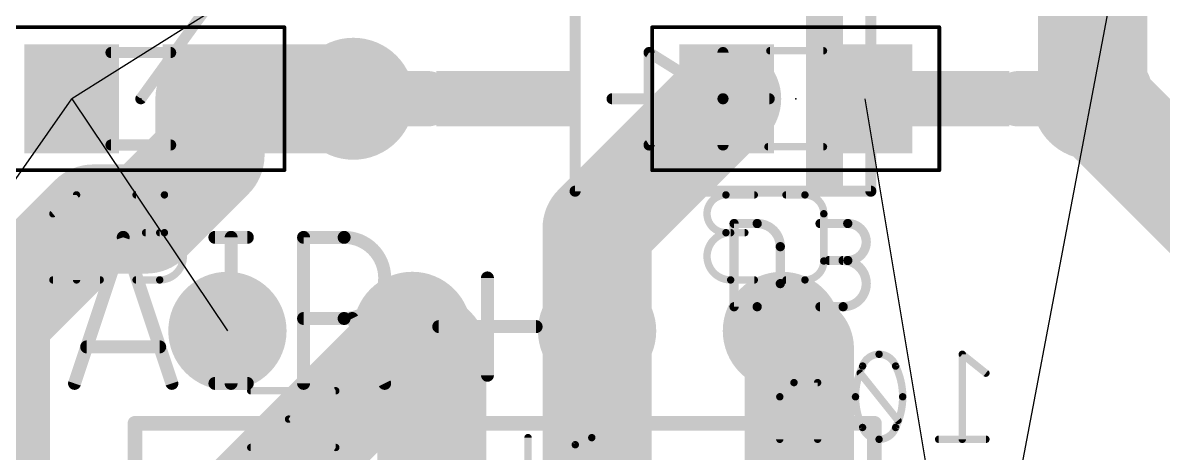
# Model space of a CAD drawing. Extents: x -93 to 210, y -228 to 208.
# Drawn here: x 39.38 to 55.05, y -122.87 to -116.96 of the extents above; entities that cross this region are included whole.
import ezdxf

# ---------------------------------------------------------------- set-up
doc = ezdxf.new("R2010")
doc.units = 0
for name, color, linetype in [('1', 12, 'CONTINUOUS'), ('121', 253, 'CONTINUOUS'), ('16', 132, 'CONTINUOUS'), ('17', 110, 'CONTINUOUS'), ('19', 53, 'CONTINUOUS'), ('21', 253, 'CONTINUOUS'), ('23', 53, 'CONTINUOUS'), ('24', 53, 'CONTINUOUS'), ('25', 253, 'CONTINUOUS'), ('26', 253, 'CONTINUOUS'), ('28', 253, 'CONTINUOUS'), ('39', 12, 'CONTINUOUS'), ('40', 132, 'CONTINUOUS'), ('51', 253, 'CONTINUOUS'), ('52', 253, 'CONTINUOUS')]:
    doc.layers.add(name, color=color, linetype=linetype)

# ---------------------------------------------------------------- blocks, each defined once
blk = doc.blocks.new('RECT')
blk.add_solid([(-0.5, -0.5), (0.5, -0.5), (-0.5, 0.5), (0.5, 0.5)])
blk = doc.blocks.new('ROUNDP')
at = {"const_width": 0.5}
blk.add_lwpolyline([(0, -0.25, 1), (0, 0.25, 1), (0, -0.25)], format="xyb", dxfattribs=at)

msp = doc.modelspace()

# ---------------------------------------------------------------- linework, layer by layer
at = {"layer": '1', "const_width": 1.5}
for points in [[(43.92, -118), (41.95, -118)], [(41.95, -118.7762), (41.95, -118)], [(41.0738, -119.6524), (41.95, -118.7762)], [(39, -121), (40.3476, -119.6524)], [(40.3476, -119.6524), (41.0738, -119.6524)], [(39, -130), (39, -121)], [(44.73, -121.32), (44.73, -121.19)], [(42, -124.05), (44.73, -121.32)]]:
    msp.add_lwpolyline(points, dxfattribs=at)
at = {"layer": '1', "const_width": 0.75}
for points in [[(41.95, -117.625, 1), (41.95, -118.375)], [(42.325, -118, 1), (41.575, -118)], [(43.92, -118.375, 1), (43.92, -117.625)], [(42.2152, -119.0414, 1), (41.6848, -118.511)], [(41.575, -118.7762, 1), (42.325, -118.7762)], [(40.3476, -119.2774, 1), (40.3476, -120.0274)], [(40.6128, -119.9176, 1), (40.0824, -119.3872)], [(41.0738, -120.0274, 1), (41.0738, -119.2774)], [(40.8086, -119.3872, 1), (41.339, -119.9176)], [(39.375, -121, 1), (38.625, -121)], [(38.7348, -120.7348, 1), (39.2652, -121.2652)], [(45.105, -121.19, 1), (44.355, -121.19)], [(44.9952, -121.5852, 1), (44.4648, -121.0548)], [(44.355, -121.32, 1), (45.105, -121.32)]]:
    msp.add_lwpolyline(points, format="xyb", dxfattribs=at)
at = {"layer": '121'}
for points, const_width in [([(130, 5), (41, -118)], 0.1524), ([(40.0889, -121.9111), (40.7578, -119.9045)], 0.1778), ([(40.7578, -119.9045), (41.4266, -121.9111)], 0.1778), ([(42.0179, -119.9045), (42.4638, -119.9045)], 0.1778), ([(42.2408, -119.9045), (42.2408, -121.9111)], 0.1778), ([(43.2364, -121.9111), (43.2364, -119.9045)], 0.1778), ([(43.2364, -119.9045), (43.7938, -119.9045)], 0.1778), ([(45.7631, -121.7996), (45.7631, -120.4619)], 0.1778), ([(43.7938, -121.0193), (43.2364, -121.0193)], 0.1778), ([(44.3512, -121.9111), (43.9053, -121.0193)], 0.1778), ([(45.0942, -121.1308), (46.432, -121.1308)], 0.1778), ([(41.2594, -121.4095), (40.2561, -121.4095)], 0.1778), ([(42.0179, -121.9111), (42.4638, -121.9111)], 0.1778)]:
    msp.add_lwpolyline(points, dxfattribs=dict(at, const_width=const_width))
for points, const_width in [([(40.9691, -117.9777, 1), (41.0309, -118.0223)], 0.0762), ([(40.7999, -119.8904, 1), (40.7156, -119.9186)], 0.0889), ([(40.7999, -119.9186, 1), (40.7156, -119.8904)], 0.0889), ([(42.0179, -119.8601, 1), (42.0179, -119.9489)], 0.0889), ([(42.2853, -119.9045, 1), (42.1964, -119.9045)], 0.0889), ([(42.4638, -119.9489, 1), (42.4638, -119.8601)], 0.0889), ([(43.2809, -119.9045, 1), (43.192, -119.9045)], 0.0889), ([(43.2364, -119.8601, 1), (43.2364, -119.9489)], 0.0889), ([(43.7938, -121.0193, 1), (43.7938, -119.9045)], 0.1778), ([(43.7938, -119.8601, 1), (43.7938, -119.9489)], 0.0889), ([(43.7938, -119.9489, 1), (43.7938, -119.8601)], 0.0889), ([(45.8076, -120.4619, 1), (45.7187, -120.4619)], 0.0889), ([(43.2364, -120.9748, 1), (43.2364, -121.0637)], 0.0889), ([(43.7938, -120.9748, 1), (43.7938, -121.0637)], 0.0889), ([(43.7938, -121.0637, 1), (43.7938, -120.9748)], 0.0889), ([(43.945, -120.9994, 1), (43.8655, -121.0392)], 0.0889), ([(45.0942, -121.0863, 1), (45.0942, -121.1752)], 0.0889), ([(46.432, -121.1752, 1), (46.432, -121.0863)], 0.0889), ([(40.2561, -121.365, 1), (40.2561, -121.4539)], 0.0889), ([(41.2594, -121.4539, 1), (41.2594, -121.365)], 0.0889), ([(45.7187, -121.7996, 1), (45.8076, -121.7996)], 0.0889), ([(40.0467, -121.897, 1), (40.1311, -121.9252)], 0.0889), ([(41.3845, -121.9252, 1), (41.4688, -121.897)], 0.0889), ([(42.0179, -121.8667, 1), (42.0179, -121.9556)], 0.0889), ([(42.1964, -121.9111, 1), (42.2853, -121.9111)], 0.0889), ([(42.4638, -121.9556, 1), (42.4638, -121.8667)], 0.0889), ([(43.192, -121.9111, 1), (43.2809, -121.9111)], 0.0889), ([(44.3114, -121.931, 1), (44.3909, -121.8912)], 0.0889)]:
    msp.add_lwpolyline(points, format="xyb", dxfattribs=dict(at, const_width=const_width))
at = {"layer": '16', "const_width": 1.5}
for points in [[(54.08, -118), (54.08, -114)], [(47.27, -119.78), (49.05, -118)], [(54.08, -118), (58, -121.92)], [(47.27, -121.19), (47.27, -119.78)], [(44.73, -121.19), (45, -121.46)], [(47.27, -121.19), (47.27, -124.73)], [(49.81, -121.19), (50.05, -121.43)], [(45, -121.46), (45, -124.05)], [(50.05, -121.43), (50.05, -124)]]:
    msp.add_lwpolyline(points, dxfattribs=at)
at = {"layer": '16', "const_width": 0.75}
for points in [[(49.3152, -118.2652, 1), (48.7848, -117.7348)], [(54.3452, -117.7348, 1), (53.8148, -118.2652)], [(53.705, -118, 1), (54.455, -118)], [(47.645, -119.78, 1), (46.895, -119.78)], [(47.0048, -119.5148, 1), (47.5352, -120.0452)], [(44.9952, -120.9248, 1), (44.4648, -121.4552)], [(47.645, -121.19, 1), (46.895, -121.19)], [(50.0752, -120.9248, 1), (49.5448, -121.4552)], [(45.375, -121.46, 1), (44.625, -121.46)], [(44.7348, -121.7252, 1), (45.2652, -121.1948)], [(46.895, -121.19, 1), (47.645, -121.19)], [(50.425, -121.43, 1), (49.675, -121.43)], [(49.7848, -121.6952, 1), (50.3152, -121.1648)]]:
    msp.add_lwpolyline(points, format="xyb", dxfattribs=at)
at = {"layer": '19'}
for p, q in [((70.7, -30.25), (48, -149.95)), ((56.27, -107.81), (40.05, -118)), ((37.95, -121), (40.05, -118)), ((40.05, -118), (42.19, -121.19)), ((50.95, -118), (51.95, -124))]:
    msp.add_line(p, q, dxfattribs=at)
at = {"layer": '21'}
for points, const_width in [([(46.968, -116.73), (46.968, -119.27)], 0.1524), ([(51.032, -119.27), (51.032, -116.73)], 0.1524), ([(47.984, -118.635), (47.984, -117.365)], 0.1524), ([(47.984, -117.365), (49, -118)], 0.1524), ([(49, -118), (49, -117.365)], 0.1524), ([(49, -118), (47.476, -118)], 0.1524), ([(49, -118), (47.984, -118.635)], 0.1524), ([(49.635, -118), (49, -118)], 0.1524), ([(49, -118.635), (49, -118)], 0.1524), ([(51.032, -119.27), (46.968, -119.27)], 0.1524), ([(51.08, -122.46), (40.92, -122.46)], 0.2032), ([(40.92, -122.46), (40.92, -123.984)], 0.2032), ([(51.08, -122.46), (51.08, -127.54)], 0.2032)]:
    msp.add_lwpolyline(points, dxfattribs=dict(at, const_width=const_width))
for points, const_width in [([(48.0221, -117.365, 1), (47.9459, -117.365)], 0.0762), ([(48.0042, -117.3327, 1), (47.9638, -117.3973)], 0.0762), ([(49.0381, -117.365, 1), (48.9619, -117.365)], 0.0762), ([(47.476, -117.9619, 1), (47.476, -118.0381)], 0.0762), ([(49, -117.9619, 1), (49, -118.0381)], 0.0762), ([(49.0381, -118, 1), (48.9619, -118)], 0.0762), ([(48.9619, -118, 1), (49.0381, -118)], 0.0762), ([(49.0202, -118.0323, 1), (48.9798, -117.9677)], 0.0762), ([(48.9798, -118.0323, 1), (49.0202, -117.9677)], 0.0762), ([(49, -118.0381, 1), (49, -117.9619)], 0.0762), ([(49.635, -118.0381, 1), (49.635, -117.9619)], 0.0762), ([(47.9638, -118.6027, 1), (48.0042, -118.6673)], 0.0762), ([(47.9459, -118.635, 1), (48.0221, -118.635)], 0.0762), ([(48.9619, -118.635, 1), (49.0381, -118.635)], 0.0762), ([(46.968, -119.2319, 1), (46.968, -119.3081)], 0.0762), ([(46.9299, -119.27, 1), (47.0061, -119.27)], 0.0762), ([(50.9939, -119.27, 1), (51.0701, -119.27)], 0.0762), ([(51.032, -119.3081, 1), (51.032, -119.2319)], 0.0762), ([(40.92, -122.4092, 1), (40.92, -122.5108)], 0.1016), ([(40.9708, -122.46, 1), (40.8692, -122.46)], 0.1016), ([(51.1308, -122.46, 1), (51.0292, -122.46)], 0.1016), ([(51.08, -122.5108, 1), (51.08, -122.4092)], 0.1016)]:
    msp.add_lwpolyline(points, format="xyb", dxfattribs=dict(at, const_width=const_width))
at = {"layer": '23'}
for p in [(41, -118), (49, -118)]:
    msp.add_point(p, dxfattribs=at)
at = {"layer": '24'}
msp.add_point((50, -118), dxfattribs=at)
at = {"layer": '25'}
for points, const_width in [([(39.7921, -119.5804), (40.1166, -119.3208)], 0.1016), ([(40.1166, -119.3208), (40.1166, -120.4892)], 0.1016), ([(40.9351, -119.3208), (41.3246, -119.3208)], 0.1016), ([(49.1524, -120.8575), (49.1524, -119.7145)], 0.127), ([(49.1524, -119.7145), (49.4699, -119.7145)], 0.127), ([(50.3335, -119.7145), (50.7145, -119.7145)], 0.127), ([(41.3246, -119.8401), (41.0649, -119.8401)], 0.1016), ([(49.7874, -120.032), (49.7874, -120.54)], 0.127), ([(50.7145, -120.2225), (50.4605, -120.2225)], 0.127), ([(39.7921, -120.4892), (40.4412, -120.4892)], 0.1016), ([(40.9351, -120.4892), (41.2596, -120.4892)], 0.1016), ([(49.4699, -120.8575), (49.1524, -120.8575)], 0.127), ([(50.3335, -120.8575), (50.651, -120.8575)], 0.127)]:
    msp.add_lwpolyline(points, dxfattribs=dict(at, const_width=const_width))
for points, const_width in [([(40.142, -119.3208, 1), (40.0912, -119.3208)], 0.0508), ([(40.1325, -119.3406, 1), (40.1008, -119.301)], 0.0508), ([(40.9351, -119.2954, 1), (40.9351, -119.3462)], 0.0508), ([(41.3246, -119.8401, 1), (41.3246, -119.3208)], 0.1016), ([(41.3246, -119.2954, 1), (41.3246, -119.3462)], 0.0508), ([(41.3246, -119.3462, 1), (41.3246, -119.2954)], 0.0508), ([(39.7762, -119.5606, 1), (39.808, -119.6003)], 0.0508), ([(49.1524, -119.6827, 1), (49.1524, -119.7463)], 0.0635), ([(49.1842, -119.7145, 1), (49.1206, -119.7145)], 0.0635), ([(49.4699, -119.6827, 1), (49.4699, -119.7463)], 0.0635), ([(49.7874, -120.032, 0.4142), (49.4699, -119.7145)], 0.127), ([(49.4699, -119.7463, 1), (49.4699, -119.6827)], 0.0635), ([(50.3335, -119.6827, 1), (50.3335, -119.7463)], 0.0635), ([(50.7145, -119.6827, 1), (50.7145, -119.7463)], 0.0635), ([(50.7145, -120.2225, 1), (50.7145, -119.7145)], 0.127), ([(50.7145, -119.7463, 1), (50.7145, -119.6827)], 0.0635), ([(41.0649, -119.8147, 1), (41.0649, -119.8655)], 0.0508), ([(41.2596, -120.4892, 1), (41.2596, -119.8401)], 0.1016), ([(41.2596, -119.8147, 1), (41.2596, -119.8655)], 0.0508), ([(41.3246, -119.8147, 1), (41.3246, -119.8655)], 0.0508), ([(41.3246, -119.8655, 1), (41.3246, -119.8147)], 0.0508), ([(49.8192, -120.032, 1), (49.7557, -120.032)], 0.0635), ([(49.7557, -120.032, 1), (49.8192, -120.032)], 0.0635), ([(50.4605, -120.1908, 1), (50.4605, -120.2543)], 0.0635), ([(50.651, -120.8575, 1), (50.651, -120.2225)], 0.127), ([(50.651, -120.1908, 1), (50.651, -120.2543)], 0.0635), ([(50.7145, -120.1908, 1), (50.7145, -120.2543)], 0.0635), ([(50.7145, -120.2543, 1), (50.7145, -120.1908)], 0.0635), ([(39.7921, -120.4638, 1), (39.7921, -120.5146)], 0.0508), ([(40.0912, -120.4892, 1), (40.142, -120.4892)], 0.0508), ([(40.4412, -120.5146, 1), (40.4412, -120.4638)], 0.0508), ([(40.9351, -120.4638, 1), (40.9351, -120.5146)], 0.0508), ([(41.2596, -120.4638, 1), (41.2596, -120.5146)], 0.0508), ([(41.2596, -120.5146, 1), (41.2596, -120.4638)], 0.0508), ([(49.4699, -120.8575, 0.4142), (49.7874, -120.54)], 0.127), ([(49.8192, -120.54, 1), (49.7557, -120.54)], 0.0635), ([(49.7557, -120.54, 1), (49.8192, -120.54)], 0.0635), ([(49.1524, -120.8257, 1), (49.1524, -120.8893)], 0.0635), ([(49.4699, -120.8257, 1), (49.4699, -120.8893)], 0.0635), ([(49.4699, -120.8893, 1), (49.4699, -120.8257)], 0.0635), ([(50.3335, -120.8257, 1), (50.3335, -120.8893)], 0.0635), ([(50.651, -120.8257, 1), (50.651, -120.8893)], 0.0635), ([(50.651, -120.8893, 1), (50.651, -120.8257)], 0.0635), ([(49.1206, -120.8575, 1), (49.1842, -120.8575)], 0.0635)]:
    msp.add_lwpolyline(points, format="xyb", dxfattribs=dict(at, const_width=const_width))
at = {"layer": '26'}
for points, const_width in [([(49.0404, -119.3208, 1), (49.0404, -119.8401)], 0.1016), ([(49.0404, -119.2954, 1), (49.0404, -119.3462)], 0.0508), ([(49.0404, -119.3462, 1), (49.0404, -119.2954)], 0.0508), ([(49.4299, -119.3462, 1), (49.4299, -119.2954)], 0.0508), ([(49.8664, -119.2954, 1), (49.8664, -119.3462)], 0.0508), ([(50.3857, -119.5804, 0.4142), (50.1261, -119.3208)], 0.1016), ([(50.1261, -119.2954, 1), (50.1261, -119.3462)], 0.0508), ([(50.1261, -119.3462, 1), (50.1261, -119.2954)], 0.0508), ([(50.4111, -119.5804, 1), (50.3603, -119.5804)], 0.0508), ([(50.3603, -119.5804, 1), (50.4111, -119.5804)], 0.0508), ([(49.1054, -119.8401, 1), (49.1054, -120.4892)], 0.1016), ([(49.0404, -119.8147, 1), (49.0404, -119.8655)], 0.0508), ([(49.0404, -119.8655, 1), (49.0404, -119.8147)], 0.0508), ([(49.1054, -119.8655, 1), (49.1054, -119.8147)], 0.0508), ([(49.3001, -119.8655, 1), (49.3001, -119.8147)], 0.0508), ([(50.1261, -120.4892, 0.4142), (50.3857, -120.2296)], 0.1016), ([(50.4111, -120.2296, 1), (50.3603, -120.2296)], 0.0508), ([(50.3603, -120.2296, 1), (50.4111, -120.2296)], 0.0508), ([(49.1054, -120.4638, 1), (49.1054, -120.5146)], 0.0508), ([(49.1054, -120.5146, 1), (49.1054, -120.4638)], 0.0508), ([(49.4299, -120.5146, 1), (49.4299, -120.4638)], 0.0508), ([(49.8664, -120.4638, 1), (49.8664, -120.5146)], 0.0508), ([(50.1261, -120.4638, 1), (50.1261, -120.5146)], 0.0508), ([(50.1261, -120.5146, 1), (50.1261, -120.4638)], 0.0508), ([(46.3462, -122.6565, 1), (46.2954, -122.6565)], 0.0508), ([(47.1971, -122.6565, 0.2053), (46.9699, -122.7538)], 0.1016), ([(46.9864, -122.7732, 1), (46.9535, -122.7345)], 0.0508), ([(47.4892, -122.9486, 0.4142), (47.1971, -122.6565)], 0.1016), ([(47.1971, -122.6311, 1), (47.1971, -122.6819)], 0.0508), ([(47.1971, -122.6819, 1), (47.1971, -122.6311)], 0.0508), ([(46.9515, -122.7363, 1), (46.9883, -122.7713)], 0.0508)]:
    msp.add_lwpolyline(points, format="xyb", dxfattribs=dict(at, const_width=const_width))
at = {"layer": '26', "const_width": 0.1016}
for points in [[(49.4299, -119.3208), (49.0404, -119.3208)], [(50.1261, -119.3208), (49.8664, -119.3208)], [(50.3857, -120.2296), (50.3857, -119.5804)], [(49.0404, -119.8401), (49.3001, -119.8401)], [(49.4299, -120.4892), (49.1054, -120.4892)], [(49.8664, -120.4892), (50.1261, -120.4892)], [(46.3208, -123.3056), (46.3208, -122.6565)], [(46.9699, -122.7538), (46.3208, -123.3056)]]:
    msp.add_lwpolyline(points, dxfattribs=at)
at = {"layer": '28'}
for points, const_width in [([(51.1453, -121.5108, 0.3205), (50.9182, -121.6731)], 0.1016), ([(51.3725, -121.6731, 0.3205), (51.1453, -121.5108)], 0.1016), ([(51.1453, -121.4854, 1), (51.1453, -121.5362)], 0.0508), ([(51.1453, -121.5362, 1), (51.1453, -121.4854)], 0.0508), ([(52.3137, -121.5108, 1), (52.2629, -121.5108)], 0.0508), ([(52.3042, -121.491, 1), (52.2725, -121.5306)], 0.0508), ([(50.9182, -121.6731, 0.1139), (50.8208, -122.095)], 0.1016), ([(50.9055, -121.7546, 1), (50.8659, -121.7863)], 0.0508), ([(50.8941, -121.6648, 1), (50.9422, -121.6813)], 0.0508), ([(50.941, -121.6842, 1), (50.8953, -121.6619)], 0.0508), ([(51.3954, -121.6619, 1), (51.3497, -121.6842)], 0.0508), ([(51.4699, -122.095, 0.1139), (51.3725, -121.6731)], 0.1016), ([(51.3485, -121.6813, 1), (51.3966, -121.6648)], 0.0508), ([(52.597, -121.7903, 1), (52.6288, -121.7506)], 0.0508), ([(49.9755, -121.9003, 0.4142), (49.7808, -122.095)], 0.1016), ([(49.9755, -121.8749, 1), (49.9755, -121.9257)], 0.0508), ([(49.9755, -121.9257, 1), (49.9755, -121.8749)], 0.0508), ([(50.3255, -121.9003, 1), (50.2747, -121.9003)], 0.0508), ([(50.3001, -121.9257, 1), (50.3001, -121.8749)], 0.0508), ([(42.5108, -121.9873, 1), (42.5108, -122.0381)], 0.0508), ([(43.6923, -122.0345, 1), (43.6661, -121.9909)], 0.0508), ([(43.6792, -122.0381, 1), (43.6792, -121.9873)], 0.0508), ([(49.8062, -122.095, 1), (49.7554, -122.095)], 0.0508), ([(49.7554, -122.095, 1), (49.8062, -122.095)], 0.0508), ([(50.8208, -122.095, 0.1139), (50.9182, -122.5169)], 0.1016), ([(50.8462, -122.095, 1), (50.7954, -122.095)], 0.0508), ([(50.7954, -122.095, 1), (50.8462, -122.095)], 0.0508), ([(51.3725, -122.5169, 0.1139), (51.4699, -122.095)], 0.1016), ([(51.4953, -122.095, 1), (51.4445, -122.095)], 0.0508), ([(51.4445, -122.095, 1), (51.4953, -122.095)], 0.0508), ([(43.0432, -122.3804, 1), (43.017, -122.4239)], 0.0508), ([(43.017, -122.3804, 1), (43.0432, -122.4239)], 0.0508), ([(51.3852, -122.4354, 1), (51.4248, -122.4037)], 0.0508), ([(50.9422, -122.5087, 1), (50.8941, -122.5252)], 0.0508), ([(50.9182, -122.5169, 0.3205), (51.1453, -122.6792)], 0.1016), ([(50.8953, -122.5281, 1), (50.941, -122.5058)], 0.0508), ([(51.1453, -122.6792, 0.3205), (51.3725, -122.5169)], 0.1016), ([(51.3497, -122.5058, 1), (51.3954, -122.5281)], 0.0508), ([(51.3966, -122.5252, 1), (51.3485, -122.5087)], 0.0508), ([(49.7554, -122.6792, 1), (49.8062, -122.6792)], 0.0508), ([(50.2747, -122.6792, 1), (50.3255, -122.6792)], 0.0508), ([(51.1453, -122.6538, 1), (51.1453, -122.7046)], 0.0508), ([(51.1453, -122.7046, 1), (51.1453, -122.6538)], 0.0508), ([(51.9638, -122.6538, 1), (51.9638, -122.7046)], 0.0508), ([(52.2629, -122.6792, 1), (52.3137, -122.6792)], 0.0508), ([(52.6129, -122.7046, 1), (52.6129, -122.6538)], 0.0508), ([(42.5108, -122.7662, 1), (42.5108, -122.817)], 0.0508), ([(43.6661, -122.8134, 1), (43.6923, -122.7698)], 0.0508), ([(43.6792, -122.817, 1), (43.6792, -122.7662)], 0.0508)]:
    msp.add_lwpolyline(points, format="xyb", dxfattribs=dict(at, const_width=const_width))
at = {"layer": '28', "const_width": 0.1016}
for points in [[(52.6129, -121.7704), (52.2883, -121.5108)], [(52.2883, -121.5108), (52.2883, -122.6792)], [(51.405, -122.4196), (50.8857, -121.7704)], [(50.3001, -121.9003), (49.9755, -121.9003)], [(50.3001, -122.6792), (50.3001, -121.9003)], [(43.6792, -122.0127), (42.5108, -122.0127)], [(43.0301, -122.4022), (43.6792, -122.0127)], [(49.7808, -122.095), (49.7808, -122.6792)], [(43.6792, -122.7916), (43.0301, -122.4022)], [(52.6129, -122.6792), (51.9638, -122.6792)], [(42.5108, -122.7916), (43.6792, -122.7916)]]:
    msp.add_lwpolyline(points, dxfattribs=at)
at = {"layer": '39', "const_width": 0.0508}
for points in [[(39.027, -117.017), (42.973, -117.017)], [(42.973, -117.017), (42.973, -118.983)], [(42.973, -118.983), (39.027, -118.983)]]:
    msp.add_lwpolyline(points, dxfattribs=at)
at = {"layer": '39', "const_width": 0.0254}
for points in [[(42.9857, -117.017, 1), (42.9603, -117.017)], [(42.973, -117.0297, 1), (42.973, -117.0043)], [(42.9603, -118.983, 1), (42.9857, -118.983)], [(42.973, -118.9957, 1), (42.973, -118.9703)]]:
    msp.add_lwpolyline(points, format="xyb", dxfattribs=at)
at = {"layer": '40', "const_width": 0.0508}
for points in [[(51.973, -117.017), (48.027, -117.017)], [(48.027, -117.017), (48.027, -118.983)], [(51.973, -118.983), (51.973, -117.017)], [(48.027, -118.983), (51.973, -118.983)]]:
    msp.add_lwpolyline(points, dxfattribs=at)
at = {"layer": '40', "const_width": 0.0254}
for points in [[(48.027, -117.0043, 1), (48.027, -117.0297)], [(48.0397, -117.017, 1), (48.0143, -117.017)], [(51.9857, -117.017, 1), (51.9603, -117.017)], [(51.973, -117.0297, 1), (51.973, -117.0043)], [(48.027, -118.9703, 1), (48.027, -118.9957)], [(48.0143, -118.983, 1), (48.0397, -118.983)], [(51.9603, -118.983, 1), (51.9857, -118.983)], [(51.973, -118.9957, 1), (51.973, -118.9703)]]:
    msp.add_lwpolyline(points, format="xyb", dxfattribs=at)
at = {"layer": '51'}
for points, const_width in [([(41.41, -117.365), (40.59, -117.365)], 0.1524), ([(43.92, -118), (44.936, -118)], 0.762), ([(54.08, -118), (53.064, -118)], 0.762), ([(41.41, -118.635), (40.59, -118.635)], 0.1524)]:
    msp.add_lwpolyline(points, dxfattribs=dict(at, const_width=const_width))
for points, const_width in [([(40.59, -117.3269, 1), (40.59, -117.4031)], 0.0762), ([(41.41, -117.4031, 1), (41.41, -117.3269)], 0.0762), ([(43.92, -117.8095, 1), (43.92, -118.1905)], 0.381), ([(44.936, -118.1905, 1), (44.936, -117.8095)], 0.381), ([(53.064, -117.8095, 1), (53.064, -118.1905)], 0.381), ([(54.08, -118.1905, 1), (54.08, -117.8095)], 0.381), ([(40.59, -118.5969, 1), (40.59, -118.6731)], 0.0762), ([(41.41, -118.6731, 1), (41.41, -118.5969)], 0.0762)]:
    msp.add_lwpolyline(points, format="xyb", dxfattribs=dict(at, const_width=const_width))
at = {"layer": '52', "const_width": 0.1016}
for points in [[(49.644, -117.34), (50.381, -117.34)], [(49.619, -118.66), (50.381, -118.66)]]:
    msp.add_lwpolyline(points, dxfattribs=at)
at = {"layer": '52', "const_width": 0.0508}
for points in [[(49.644, -117.3146, 1), (49.644, -117.3654)], [(50.381, -117.3654, 1), (50.381, -117.3146)], [(49.619, -118.6346, 1), (49.619, -118.6854)], [(50.381, -118.6854, 1), (50.381, -118.6346)]]:
    msp.add_lwpolyline(points, format="xyb", dxfattribs=at)

# ---------------------------------------------------------------- block references
at = {"layer": '1', "xscale": 1.3, "yscale": 1.5, "rotation": 180}
for p in [(40.05, -118), (41.95, -118)]:
    msp.add_blockref('RECT', p, dxfattribs=at)
at = {"layer": '16', "xscale": 1.3, "yscale": 1.5}
for p in [(49.05, -118), (50.95, -118)]:
    msp.add_blockref('RECT', p, dxfattribs=at)
at = {"layer": '17'}
for p, xscale, yscale, rotation in [((43.92, -118), 1.6764, 1.6764, 180), ((43.92, -118), 1.6764, 1.6764, 180), ((54.08, -118), 1.6764, 1.6764, 180), ((54.08, -118), 1.6764, 1.6764, 180), ((42.19, -121.19), 1.6256, 1.6256, 90), ((42.19, -121.19), 1.6256, 1.6256, 90), ((44.73, -121.19), 1.6256, 1.6256, 90), ((44.73, -121.19), 1.6256, 1.6256, 90), ((47.27, -121.19), 1.6256, 1.6256, 90), ((47.27, -121.19), 1.6256, 1.6256, 90), ((49.81, -121.19), 1.6256, 1.6256, 90), ((49.81, -121.19), 1.6256, 1.6256, 90)]:
    msp.add_blockref('ROUNDP', p, dxfattribs=dict(at, xscale=xscale, yscale=yscale, rotation=rotation))
at = {"layer": '21', "rotation": 180}
for p, xscale, yscale in [((50.397, -118), 0.508, 2.54), ((46.0155, -118), 1.905, 0.762), ((51.9845, -118), 1.905, 0.762)]:
    msp.add_blockref('RECT', p, dxfattribs=dict(at, xscale=xscale, yscale=yscale))
at = {"layer": '51', "xscale": 0.65, "yscale": 1.4, "rotation": 180}
for p in [(40.2686, -118.0015), (41.7418, -118.0015)]:
    msp.add_blockref('RECT', p, dxfattribs=at)
at = {"layer": '52', "xscale": 0.7501, "yscale": 1.4501}
for p in [(49.2829, -118.0012), (50.7307, -118.0012)]:
    msp.add_blockref('RECT', p, dxfattribs=at)

doc.saveas('drawing.dxf')
